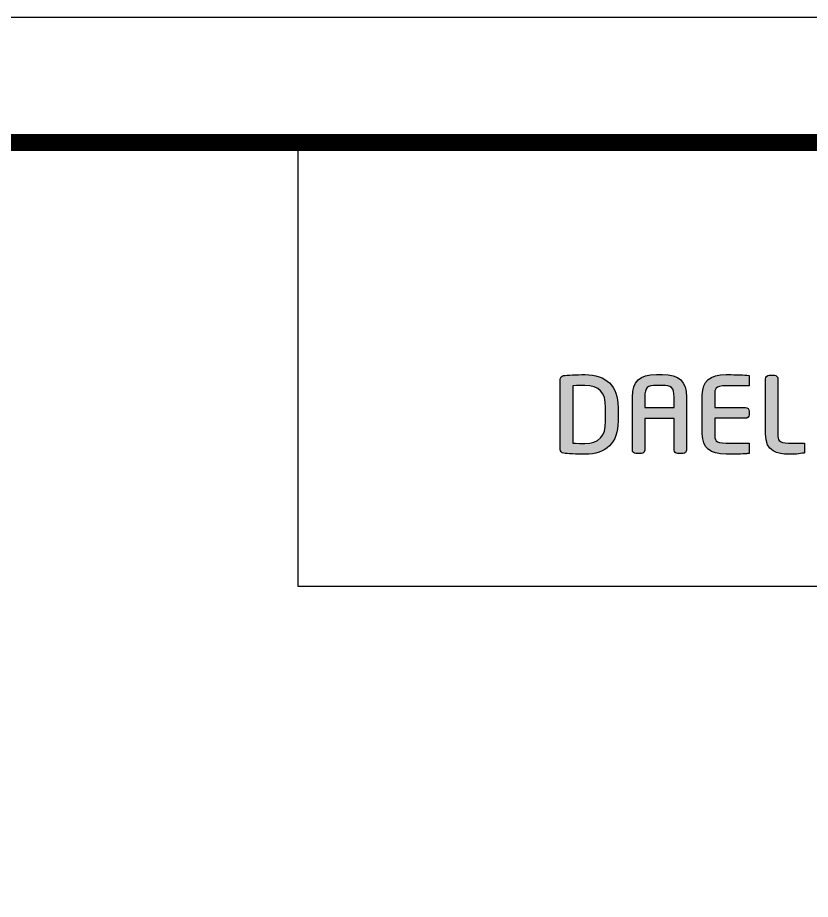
# Model space of a CAD drawing. Extents: x 16296675827 to 16296676478, y -37409618710 to -37409618233.
# Drawn here: x 16296676338.4 to 16296676408.7, y -37409618311.4 to -37409618233.2 of the extents above; entities that cross this region are included whole.
import ezdxf

# ---------------------------------------------------------------- set-up
doc = ezdxf.new("R2010")
doc.units = 0
doc.header["$LTSCALE"] = 10
doc.header["$MEASUREMENT"] = 0
doc.layers.get('0').update_dxf_attribs({"linetype": 'CONTINUOUS'})
doc.layers.add('레이어 1', color=7, linetype='CONTINUOUS')

msp = doc.modelspace()

# ---------------------------------------------------------------- hatches: boundary and pattern name
at = {"layer": '레이어 1'}
h = msp.add_hatch(color=5, dxfattribs=at)
h.dxf.hatch_style = 2
edge = h.paths.add_edge_path()
edge.add_spline(control_points=[(16296676390.54, -37409618268.987), (16296676390.54, -37409618270.314), (16296676389.935, -37409618270.959), (16296676388.69, -37409618270.959), (16296676388.69, -37409618270.959), (16296676387.838, -37409618270.943), (16296676387.616, -37409618270.939), (16296676387.616, -37409618270.939), (16296676387.616, -37409618265.855), (16296676387.616, -37409618265.855), (16296676388.057, -37409618265.811), (16296676388.685, -37409618265.803), (16296676388.691, -37409618265.803), (16296676389.97, -37409618265.803), (16296676390.54, -37409618266.411), (16296676390.54, -37409618267.773), (16296676390.54, -37409618267.773), (16296676390.54, -37409618268.987), (16296676390.54, -37409618268.987)], knot_values=[0, 0, 0, 0, 1, 1, 1, 2, 2, 2, 3, 3, 3, 4, 4, 4, 5, 5, 5, 6, 6, 6, 6], degree=3, periodic=0)
edge = h.paths.add_edge_path()
edge.add_spline(control_points=[(16296676388.69, -37409618264.848), (16296676387.999, -37409618264.848), (16296676387.102, -37409618264.891), (16296676386.808, -37409618264.938), (16296676386.624, -37409618264.969), (16296676386.506, -37409618265.106), (16296676386.506, -37409618265.288), (16296676386.506, -37409618265.288), (16296676386.506, -37409618271.473), (16296676386.506, -37409618271.473), (16296676386.506, -37409618271.664), (16296676386.625, -37409618271.798), (16296676386.817, -37409618271.824), (16296676387.095, -37409618271.871), (16296676387.989, -37409618271.913), (16296676388.69, -37409618271.913), (16296676390.62, -37409618271.913), (16296676391.64, -37409618270.901), (16296676391.64, -37409618268.987), (16296676391.64, -37409618268.987), (16296676391.64, -37409618267.773), (16296676391.64, -37409618267.773), (16296676391.64, -37409618265.86), (16296676390.62, -37409618264.848), (16296676388.69, -37409618264.848)], knot_values=[0, 0, 0, 0, 1, 1, 1, 2, 2, 2, 3, 3, 3, 4, 4, 4, 5, 5, 5, 6, 6, 6, 7, 7, 7, 8, 8, 8, 8], degree=3, periodic=0)
h = msp.add_hatch(color=5, dxfattribs=at)
h.dxf.hatch_style = 2
edge = h.paths.add_edge_path()
edge.add_spline(control_points=[(16296676396.618, -37409618267.765), (16296676396.618, -37409618267.765), (16296676394.015, -37409618267.765), (16296676394.015, -37409618267.765), (16296676394.015, -37409618267.669), (16296676394.015, -37409618266.837), (16296676394.015, -37409618266.837), (16296676394.015, -37409618265.97), (16296676394.273, -37409618265.822), (16296676395.047, -37409618265.822), (16296676395.047, -37409618265.822), (16296676395.587, -37409618265.822), (16296676395.587, -37409618265.822), (16296676396.361, -37409618265.822), (16296676396.618, -37409618265.97), (16296676396.618, -37409618266.837), (16296676396.618, -37409618266.837), (16296676396.618, -37409618267.669), (16296676396.618, -37409618267.765)], knot_values=[0, 0, 0, 0, 1, 1, 1, 2, 2, 2, 3, 3, 3, 4, 4, 4, 5, 5, 5, 6, 6, 6, 6], degree=3, periodic=0)
edge = h.paths.add_edge_path()
edge.add_spline(control_points=[(16296676395.587, -37409618264.848), (16296676395.587, -37409618264.848), (16296676395.047, -37409618264.848), (16296676395.047, -37409618264.848), (16296676393.573, -37409618264.848), (16296676392.916, -37409618265.462), (16296676392.916, -37409618266.837), (16296676392.916, -37409618266.837), (16296676392.916, -37409618271.544), (16296676392.916, -37409618271.544), (16296676392.916, -37409618271.71), (16296676393.05, -37409618271.85), (16296676393.209, -37409618271.85), (16296676393.209, -37409618271.85), (16296676393.724, -37409618271.85), (16296676393.724, -37409618271.85), (16296676393.906, -37409618271.85), (16296676394.015, -37409618271.695), (16296676394.015, -37409618271.544), (16296676394.015, -37409618271.544), (16296676394.015, -37409618268.839), (16296676394.015, -37409618268.734), (16296676394.015, -37409618268.734), (16296676396.618, -37409618268.734), (16296676396.618, -37409618268.734), (16296676396.618, -37409618268.839), (16296676396.618, -37409618271.544), (16296676396.618, -37409618271.544), (16296676396.618, -37409618271.713), (16296676396.751, -37409618271.85), (16296676396.915, -37409618271.85), (16296676396.915, -37409618271.85), (16296676397.424, -37409618271.85), (16296676397.424, -37409618271.85), (16296676397.602, -37409618271.85), (16296676397.722, -37409618271.692), (16296676397.722, -37409618271.544), (16296676397.722, -37409618271.544), (16296676397.722, -37409618266.837), (16296676397.722, -37409618266.837), (16296676397.722, -37409618265.462), (16296676397.063, -37409618264.848), (16296676395.587, -37409618264.848)], knot_values=[0, 0, 0, 0, 1, 1, 1, 2, 2, 2, 3, 3, 3, 4, 4, 4, 5, 5, 5, 6, 6, 6, 7, 7, 7, 8, 8, 8, 9, 9, 9, 10, 10, 10, 11, 11, 11, 12, 12, 12, 13, 13, 13, 14, 14, 14, 14], degree=3, periodic=0)
h = msp.add_hatch(color=5, dxfattribs=at)
h.dxf.hatch_style = 2
edge = h.paths.add_edge_path()
edge.add_spline(control_points=[(16296676399.121, -37409618266.647), (16296676399.121, -37409618266.647), (16296676399.121, -37409618270.112), (16296676399.121, -37409618270.112), (16296676399.121, -37409618271.324), (16296676399.813, -37409618271.913), (16296676401.238, -37409618271.913), (16296676401.866, -37409618271.913), (16296676402.722, -37409618271.901), (16296676403.064, -37409618271.869), (16296676403.06, -37409618271.869), (16296676403.23, -37409618271.853), (16296676403.23, -37409618271.853), (16296676403.23, -37409618271.853), (16296676403.28, -37409618271.848), (16296676403.28, -37409618271.848), (16296676403.28, -37409618271.848), (16296676403.28, -37409618270.921), (16296676403.28, -37409618270.921), (16296676403.28, -37409618270.921), (16296676401.245, -37409618270.921), (16296676401.245, -37409618270.921), (16296676400.226, -37409618270.921), (16296676400.226, -37409618270.633), (16296676400.226, -37409618270.112), (16296676400.226, -37409618270.112), (16296676400.226, -37409618268.828), (16296676400.226, -37409618268.728), (16296676400.331, -37409618268.728), (16296676402.961, -37409618268.728), (16296676402.961, -37409618268.728), (16296676403.133, -37409618268.728), (16296676403.273, -37409618268.591), (16296676403.273, -37409618268.423), (16296676403.273, -37409618268.423), (16296676403.273, -37409618268.079), (16296676403.273, -37409618268.079), (16296676403.273, -37409618267.91), (16296676403.133, -37409618267.773), (16296676402.961, -37409618267.773), (16296676402.961, -37409618267.773), (16296676400.331, -37409618267.773), (16296676400.226, -37409618267.773), (16296676400.226, -37409618267.673), (16296676400.226, -37409618266.647), (16296676400.226, -37409618266.647), (16296676400.226, -37409618266.126), (16296676400.226, -37409618265.84), (16296676401.245, -37409618265.84), (16296676401.245, -37409618265.84), (16296676403.279, -37409618265.848), (16296676403.279, -37409618265.848), (16296676403.279, -37409618265.848), (16296676403.279, -37409618264.926), (16296676403.279, -37409618264.926), (16296676403.279, -37409618264.926), (16296676403.063, -37409618264.903), (16296676403.063, -37409618264.903), (16296676402.663, -37409618264.867), (16296676401.746, -37409618264.848), (16296676401.238, -37409618264.848), (16296676399.813, -37409618264.848), (16296676399.121, -37409618265.436), (16296676399.121, -37409618266.647)], knot_values=[0, 0, 0, 0, 1, 1, 1, 2, 2, 2, 3, 3, 3, 4, 4, 4, 5, 5, 5, 6, 6, 6, 7, 7, 7, 8, 8, 8, 9, 9, 9, 10, 10, 10, 11, 11, 11, 12, 12, 12, 13, 13, 13, 14, 14, 14, 15, 15, 15, 16, 16, 16, 17, 17, 17, 18, 18, 18, 19, 19, 19, 20, 20, 20, 21, 21, 21, 21], degree=3, periodic=0)
h = msp.add_hatch(color=5, dxfattribs=at)
h.dxf.hatch_style = 2
edge = h.paths.add_edge_path()
edge.add_spline(control_points=[(16296676405.046, -37409618264.911), (16296676404.876, -37409618264.911), (16296676404.732, -37409618265.052), (16296676404.732, -37409618265.219), (16296676404.732, -37409618265.219), (16296676404.732, -37409618270.112), (16296676404.732, -37409618270.112), (16296676404.732, -37409618271.708), (16296676405.821, -37409618271.913), (16296676406.769, -37409618271.913), (16296676407.464, -37409618271.913), (16296676407.643, -37409618271.883), (16296676407.849, -37409618271.849), (16296676407.849, -37409618271.849), (16296676407.969, -37409618271.83), (16296676407.969, -37409618271.83), (16296676407.967, -37409618271.831), (16296676408.128, -37409618271.811), (16296676408.128, -37409618271.811), (16296676408.128, -37409618271.811), (16296676408.176, -37409618271.804), (16296676408.176, -37409618271.804), (16296676408.176, -37409618271.804), (16296676408.176, -37409618270.921), (16296676408.176, -37409618270.921), (16296676408.176, -37409618270.921), (16296676406.779, -37409618270.921), (16296676406.779, -37409618270.921), (16296676405.835, -37409618270.921), (16296676405.835, -37409618270.564), (16296676405.835, -37409618270.218), (16296676405.835, -37409618270.218), (16296676405.835, -37409618265.219), (16296676405.835, -37409618265.219), (16296676405.835, -37409618265.052), (16296676405.692, -37409618264.911), (16296676405.522, -37409618264.911), (16296676405.522, -37409618264.911), (16296676405.046, -37409618264.911), (16296676405.046, -37409618264.911)], knot_values=[0, 0, 0, 0, 1, 1, 1, 2, 2, 2, 3, 3, 3, 4, 4, 4, 5, 5, 5, 6, 6, 6, 7, 7, 7, 8, 8, 8, 9, 9, 9, 10, 10, 10, 11, 11, 11, 12, 12, 12, 13, 13, 13, 13], degree=3, periodic=0)

# ---------------------------------------------------------------- linework, layer by layer
at = {"color": 5, "ltscale": 0.5}
msp.add_line((16296676363.258, -37409618283.649), (16296676363.258, -37409618244.46), dxfattribs=at)
at = {"color": 5, "ltscale": 40}
msp.add_line((16296676467.304, -37409618283.649), (16296676363.258, -37409618283.649), dxfattribs=at)
at = {"ltscale": 0.5}
msp.add_lwpolyline([(16296675826.835, -37409618710.177), (16296676477.835, -37409618710.177), (16296676477.835, -37409618233.177), (16296675826.835, -37409618233.177)], close=True, dxfattribs=at)
at = {"color": 5, "linetype": 'ByBlock', "lineweight": 200, "const_width": 1.5}
msp.add_lwpolyline([(16296675837.303, -37409618689.752), (16296676467.303, -37409618689.752), (16296676467.303, -37409618244.252), (16296675837.303, -37409618244.252)], close=True, dxfattribs=at)
at = {"layer": '레이어 1', "color": 5}
for points, knots in [([(16296676388.69, -37409618264.848), (16296676387.999, -37409618264.848), (16296676387.102, -37409618264.891), (16296676386.808, -37409618264.938), (16296676386.624, -37409618264.969), (16296676386.506, -37409618265.106), (16296676386.506, -37409618265.288), (16296676386.506, -37409618265.288), (16296676386.506, -37409618271.473), (16296676386.506, -37409618271.473), (16296676386.506, -37409618271.664), (16296676386.625, -37409618271.798), (16296676386.817, -37409618271.824), (16296676387.095, -37409618271.871), (16296676387.989, -37409618271.913), (16296676388.69, -37409618271.913), (16296676390.62, -37409618271.913), (16296676391.64, -37409618270.901), (16296676391.64, -37409618268.987), (16296676391.64, -37409618268.987), (16296676391.64, -37409618267.773), (16296676391.64, -37409618267.773), (16296676391.64, -37409618265.86), (16296676390.62, -37409618264.848), (16296676388.69, -37409618264.848)], [0, 0, 0, 0, 1, 1, 1, 2, 2, 2, 3, 3, 3, 4, 4, 4, 5, 5, 5, 6, 6, 6, 7, 7, 7, 8, 8, 8, 8]), ([(16296676395.587, -37409618264.848), (16296676395.587, -37409618264.848), (16296676395.047, -37409618264.848), (16296676395.047, -37409618264.848), (16296676393.573, -37409618264.848), (16296676392.916, -37409618265.462), (16296676392.916, -37409618266.837), (16296676392.916, -37409618266.837), (16296676392.916, -37409618271.544), (16296676392.916, -37409618271.544), (16296676392.916, -37409618271.71), (16296676393.05, -37409618271.85), (16296676393.209, -37409618271.85), (16296676393.209, -37409618271.85), (16296676393.724, -37409618271.85), (16296676393.724, -37409618271.85), (16296676393.906, -37409618271.85), (16296676394.015, -37409618271.695), (16296676394.015, -37409618271.544), (16296676394.015, -37409618271.544), (16296676394.015, -37409618268.839), (16296676394.015, -37409618268.734), (16296676394.015, -37409618268.734), (16296676396.618, -37409618268.734), (16296676396.618, -37409618268.734), (16296676396.618, -37409618268.839), (16296676396.618, -37409618271.544), (16296676396.618, -37409618271.544), (16296676396.618, -37409618271.713), (16296676396.751, -37409618271.85), (16296676396.915, -37409618271.85), (16296676396.915, -37409618271.85), (16296676397.424, -37409618271.85), (16296676397.424, -37409618271.85), (16296676397.602, -37409618271.85), (16296676397.722, -37409618271.692), (16296676397.722, -37409618271.544), (16296676397.722, -37409618271.544), (16296676397.722, -37409618266.837), (16296676397.722, -37409618266.837), (16296676397.722, -37409618265.462), (16296676397.063, -37409618264.848), (16296676395.587, -37409618264.848)], [0, 0, 0, 0, 1, 1, 1, 2, 2, 2, 3, 3, 3, 4, 4, 4, 5, 5, 5, 6, 6, 6, 7, 7, 7, 8, 8, 8, 9, 9, 9, 10, 10, 10, 11, 11, 11, 12, 12, 12, 13, 13, 13, 14, 14, 14, 14]), ([(16296676399.121, -37409618266.647), (16296676399.121, -37409618266.647), (16296676399.121, -37409618270.112), (16296676399.121, -37409618270.112), (16296676399.121, -37409618271.324), (16296676399.813, -37409618271.913), (16296676401.238, -37409618271.913), (16296676401.866, -37409618271.913), (16296676402.722, -37409618271.901), (16296676403.064, -37409618271.869), (16296676403.06, -37409618271.869), (16296676403.23, -37409618271.853), (16296676403.23, -37409618271.853), (16296676403.23, -37409618271.853), (16296676403.28, -37409618271.848), (16296676403.28, -37409618271.848), (16296676403.28, -37409618271.848), (16296676403.28, -37409618270.921), (16296676403.28, -37409618270.921), (16296676403.28, -37409618270.921), (16296676401.245, -37409618270.921), (16296676401.245, -37409618270.921), (16296676400.226, -37409618270.921), (16296676400.226, -37409618270.633), (16296676400.226, -37409618270.112), (16296676400.226, -37409618270.112), (16296676400.226, -37409618268.828), (16296676400.226, -37409618268.728), (16296676400.331, -37409618268.728), (16296676402.961, -37409618268.728), (16296676402.961, -37409618268.728), (16296676403.133, -37409618268.728), (16296676403.273, -37409618268.591), (16296676403.273, -37409618268.423), (16296676403.273, -37409618268.423), (16296676403.273, -37409618268.079), (16296676403.273, -37409618268.079), (16296676403.273, -37409618267.91), (16296676403.133, -37409618267.773), (16296676402.961, -37409618267.773), (16296676402.961, -37409618267.773), (16296676400.331, -37409618267.773), (16296676400.226, -37409618267.773), (16296676400.226, -37409618267.673), (16296676400.226, -37409618266.647), (16296676400.226, -37409618266.647), (16296676400.226, -37409618266.126), (16296676400.226, -37409618265.84), (16296676401.245, -37409618265.84), (16296676401.245, -37409618265.84), (16296676403.279, -37409618265.848), (16296676403.279, -37409618265.848), (16296676403.279, -37409618265.848), (16296676403.279, -37409618264.926), (16296676403.279, -37409618264.926), (16296676403.279, -37409618264.926), (16296676403.063, -37409618264.903), (16296676403.063, -37409618264.903), (16296676402.663, -37409618264.867), (16296676401.746, -37409618264.848), (16296676401.238, -37409618264.848), (16296676399.813, -37409618264.848), (16296676399.121, -37409618265.436), (16296676399.121, -37409618266.647)], [0, 0, 0, 0, 1, 1, 1, 2, 2, 2, 3, 3, 3, 4, 4, 4, 5, 5, 5, 6, 6, 6, 7, 7, 7, 8, 8, 8, 9, 9, 9, 10, 10, 10, 11, 11, 11, 12, 12, 12, 13, 13, 13, 14, 14, 14, 15, 15, 15, 16, 16, 16, 17, 17, 17, 18, 18, 18, 19, 19, 19, 20, 20, 20, 21, 21, 21, 21]), ([(16296676405.046, -37409618264.911), (16296676404.876, -37409618264.911), (16296676404.732, -37409618265.052), (16296676404.732, -37409618265.219), (16296676404.732, -37409618265.219), (16296676404.732, -37409618270.112), (16296676404.732, -37409618270.112), (16296676404.732, -37409618271.708), (16296676405.821, -37409618271.913), (16296676406.769, -37409618271.913), (16296676407.464, -37409618271.913), (16296676407.643, -37409618271.883), (16296676407.849, -37409618271.849), (16296676407.849, -37409618271.849), (16296676407.969, -37409618271.83), (16296676407.969, -37409618271.83), (16296676407.967, -37409618271.831), (16296676408.128, -37409618271.811), (16296676408.128, -37409618271.811), (16296676408.128, -37409618271.811), (16296676408.176, -37409618271.804), (16296676408.176, -37409618271.804), (16296676408.176, -37409618271.804), (16296676408.176, -37409618270.921), (16296676408.176, -37409618270.921), (16296676408.176, -37409618270.921), (16296676406.779, -37409618270.921), (16296676406.779, -37409618270.921), (16296676405.835, -37409618270.921), (16296676405.835, -37409618270.564), (16296676405.835, -37409618270.218), (16296676405.835, -37409618270.218), (16296676405.835, -37409618265.219), (16296676405.835, -37409618265.219), (16296676405.835, -37409618265.052), (16296676405.692, -37409618264.911), (16296676405.522, -37409618264.911), (16296676405.522, -37409618264.911), (16296676405.046, -37409618264.911), (16296676405.046, -37409618264.911)], [0, 0, 0, 0, 1, 1, 1, 2, 2, 2, 3, 3, 3, 4, 4, 4, 5, 5, 5, 6, 6, 6, 7, 7, 7, 8, 8, 8, 9, 9, 9, 10, 10, 10, 11, 11, 11, 12, 12, 12, 13, 13, 13, 13]), ([(16296676390.54, -37409618268.987), (16296676390.54, -37409618270.314), (16296676389.935, -37409618270.959), (16296676388.69, -37409618270.959), (16296676388.69, -37409618270.959), (16296676387.838, -37409618270.943), (16296676387.616, -37409618270.939), (16296676387.616, -37409618270.939), (16296676387.616, -37409618265.855), (16296676387.616, -37409618265.855), (16296676388.057, -37409618265.811), (16296676388.685, -37409618265.803), (16296676388.691, -37409618265.803), (16296676389.97, -37409618265.803), (16296676390.54, -37409618266.411), (16296676390.54, -37409618267.773), (16296676390.54, -37409618267.773), (16296676390.54, -37409618268.987), (16296676390.54, -37409618268.987)], [0, 0, 0, 0, 1, 1, 1, 2, 2, 2, 3, 3, 3, 4, 4, 4, 5, 5, 5, 6, 6, 6, 6]), ([(16296676396.618, -37409618267.765), (16296676396.618, -37409618267.765), (16296676394.015, -37409618267.765), (16296676394.015, -37409618267.765), (16296676394.015, -37409618267.669), (16296676394.015, -37409618266.837), (16296676394.015, -37409618266.837), (16296676394.015, -37409618265.97), (16296676394.273, -37409618265.822), (16296676395.047, -37409618265.822), (16296676395.047, -37409618265.822), (16296676395.587, -37409618265.822), (16296676395.587, -37409618265.822), (16296676396.361, -37409618265.822), (16296676396.618, -37409618265.97), (16296676396.618, -37409618266.837), (16296676396.618, -37409618266.837), (16296676396.618, -37409618267.669), (16296676396.618, -37409618267.765)], [0, 0, 0, 0, 1, 1, 1, 2, 2, 2, 3, 3, 3, 4, 4, 4, 5, 5, 5, 6, 6, 6, 6])]:
    msp.add_open_spline(points, degree=3, knots=knots, dxfattribs=at)

doc.saveas('drawing.dxf')
